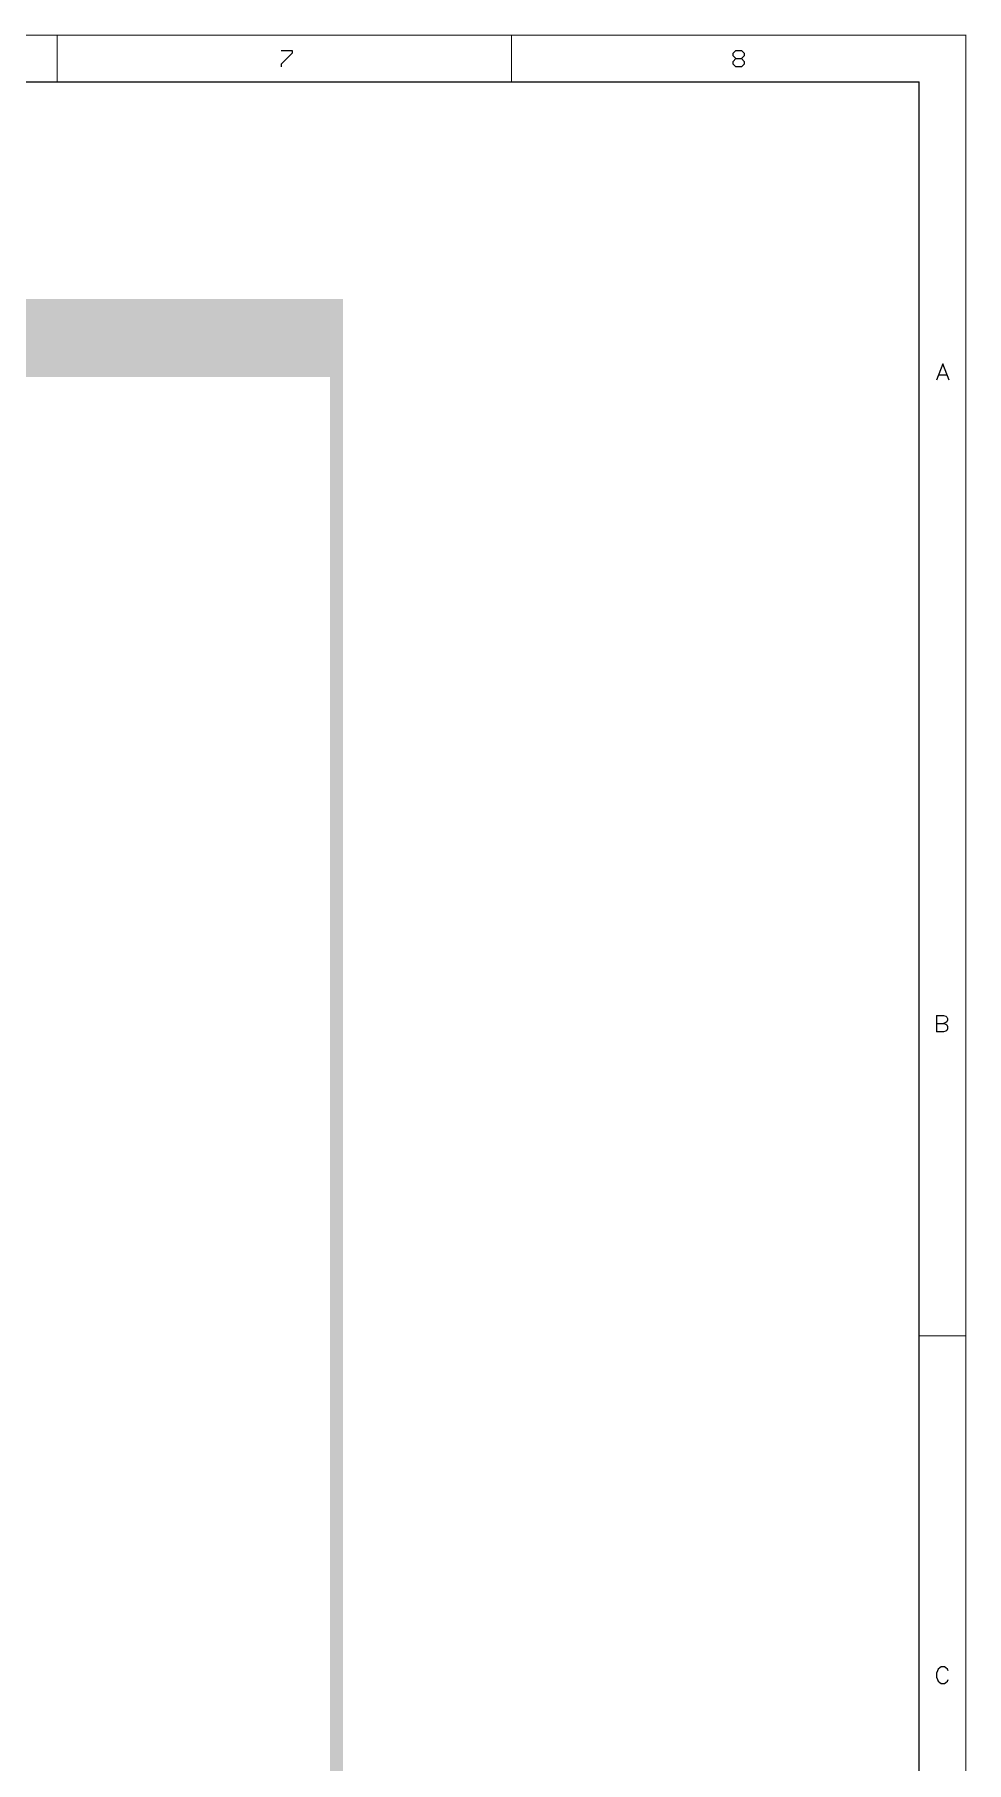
# Model space of a CAD drawing. Header units: millimetres. Extents: x 5 to 399, y 5 to 287.
# Drawn here: x 297.8 to 398.8, y 99.8 to 287.1 of the extents above; entities that cross this region are included whole.
import ezdxf

# ---------------------------------------------------------------- set-up
doc = ezdxf.new("R2010")
doc.units = ezdxf.units.MM
doc.layers.add('Mechanical15', color=56, linetype='Continuous')
doc.layers.add('Mechanical4', color=56, linetype='Continuous')

msp = doc.modelspace()

# ---------------------------------------------------------------- linework, layer by layer
at = {"layer": 'Mechanical15'}
for p, q in [((324.54, 285.37), (325.72, 285.37)), ((325.72, 285.07), (324.54, 283.89)), ((325.72, 285.37), (325.72, 285.07)), ((373.56, 285.07), (373.85, 285.37)), ((373.56, 284.78), (373.56, 285.07)), ((373.85, 284.48), (373.56, 284.78)), ((373.85, 285.37), (374.45, 285.37)), ((374.45, 285.37), (374.74, 285.07)), ((374.74, 284.78), (374.45, 284.48)), ((374.74, 285.07), (374.74, 284.78)), ((324.54, 283.89), (324.54, 283.59)), ((373.56, 284.18), (373.85, 284.48)), ((373.56, 283.89), (373.56, 284.18)), ((373.85, 283.59), (373.56, 283.89)), ((373.85, 284.48), (374.45, 284.48)), ((374.45, 283.59), (373.85, 283.59)), ((374.45, 284.48), (374.74, 284.18)), ((374.74, 283.89), (374.45, 283.59)), ((374.74, 284.18), (374.74, 283.89)), ((396.28, 251.38), (395.61, 249.61)), ((396.96, 249.61), (396.28, 251.38)), ((395.86, 250.2), (396.71, 250.2)), ((395.61, 180.77), (395.61, 178.99)), ((395.61, 180.77), (396.37, 180.77)), ((395.61, 179.92), (396.37, 179.92)), ((396.37, 180.77), (396.62, 180.69)), ((396.62, 180.01), (396.37, 179.92)), ((396.37, 179.92), (396.62, 179.84)), ((396.62, 180.69), (396.71, 180.6)), ((396.71, 180.09), (396.62, 180.01)), ((396.62, 179.84), (396.71, 179.76)), ((396.71, 180.6), (396.79, 180.43)), ((396.79, 180.26), (396.71, 180.09)), ((396.79, 180.43), (396.79, 180.26)), ((396.37, 178.99), (395.61, 178.99)), ((396.62, 179.08), (396.37, 178.99)), ((396.71, 179.16), (396.62, 179.08)), ((396.71, 179.76), (396.79, 179.59)), ((396.79, 179.33), (396.71, 179.16)), ((396.79, 179.59), (396.79, 179.33)), ((395.69, 109.74), (395.61, 109.48)), ((395.61, 109.48), (395.61, 109.06)), ((395.61, 109.06), (395.69, 108.81)), ((395.77, 109.91), (395.69, 109.74)), ((395.69, 108.81), (395.77, 108.64)), ((395.94, 110.07), (395.77, 109.91)), ((395.77, 108.64), (395.94, 108.47)), ((396.11, 110.16), (395.94, 110.07)), ((396.45, 110.16), (396.11, 110.16)), ((396.62, 110.07), (396.45, 110.16)), ((396.79, 109.91), (396.62, 110.07)), ((396.62, 108.47), (396.79, 108.64)), ((396.87, 109.74), (396.79, 109.91)), ((396.79, 108.64), (396.87, 108.81)), ((395.94, 108.47), (396.11, 108.38)), ((396.11, 108.38), (396.45, 108.38)), ((396.45, 108.38), (396.62, 108.47))]:
    msp.add_line(p, q, dxfattribs=at)
at = {"layer": 'Mechanical15', "const_width": 0.127}
for points in [[(5.08, 287.02), (398.78, 287.02)], [(300.23, 281.94), (300.23, 287.02)], [(349.5, 281.94), (349.5, 287.02)], [(398.78, 5.08), (398.78, 287.02)], [(10.16, 281.94), (393.7, 281.94)], [(393.7, 10.16), (393.7, 281.94)], [(393.7, 146.05), (398.78, 146.05)]]:
    msp.add_lwpolyline(points, dxfattribs=at)
at = {"layer": 'Mechanical15', "const_width": 0.0635}
for points in [[(300.2, 287.02, 1), (300.26, 287.02, 1)], [(349.47, 287.02, 1), (349.54, 287.02, 1)], [(398.75, 287.02, 1), (398.81, 287.02, 1)], [(398.75, 287.02, 1), (398.81, 287.02, 1)], [(300.2, 281.94, 1), (300.26, 281.94, 1)], [(349.47, 281.94, 1), (349.54, 281.94, 1)], [(393.67, 281.94, 1), (393.73, 281.94, 1)], [(393.67, 281.94, 1), (393.73, 281.94, 1)], [(393.67, 146.05, 1), (393.73, 146.05, 1)], [(398.75, 146.05, 1), (398.81, 146.05, 1)]]:
    msp.add_lwpolyline(points, format="xyb", close=True, dxfattribs=at)
at = {"layer": 'Mechanical4'}
for points in [[(64.64, 257.16), (331.22, 257.16), (64.64, 258.44), (331.22, 258.44)], [(175.09, 249.98), (331.22, 249.98), (175.09, 257.36), (331.22, 257.36)], [(329.82, 53.21), (331.22, 53.21), (329.82, 257.3), (331.22, 257.3)]]:
    msp.add_solid(points, dxfattribs=at)

doc.saveas('drawing.dxf')
